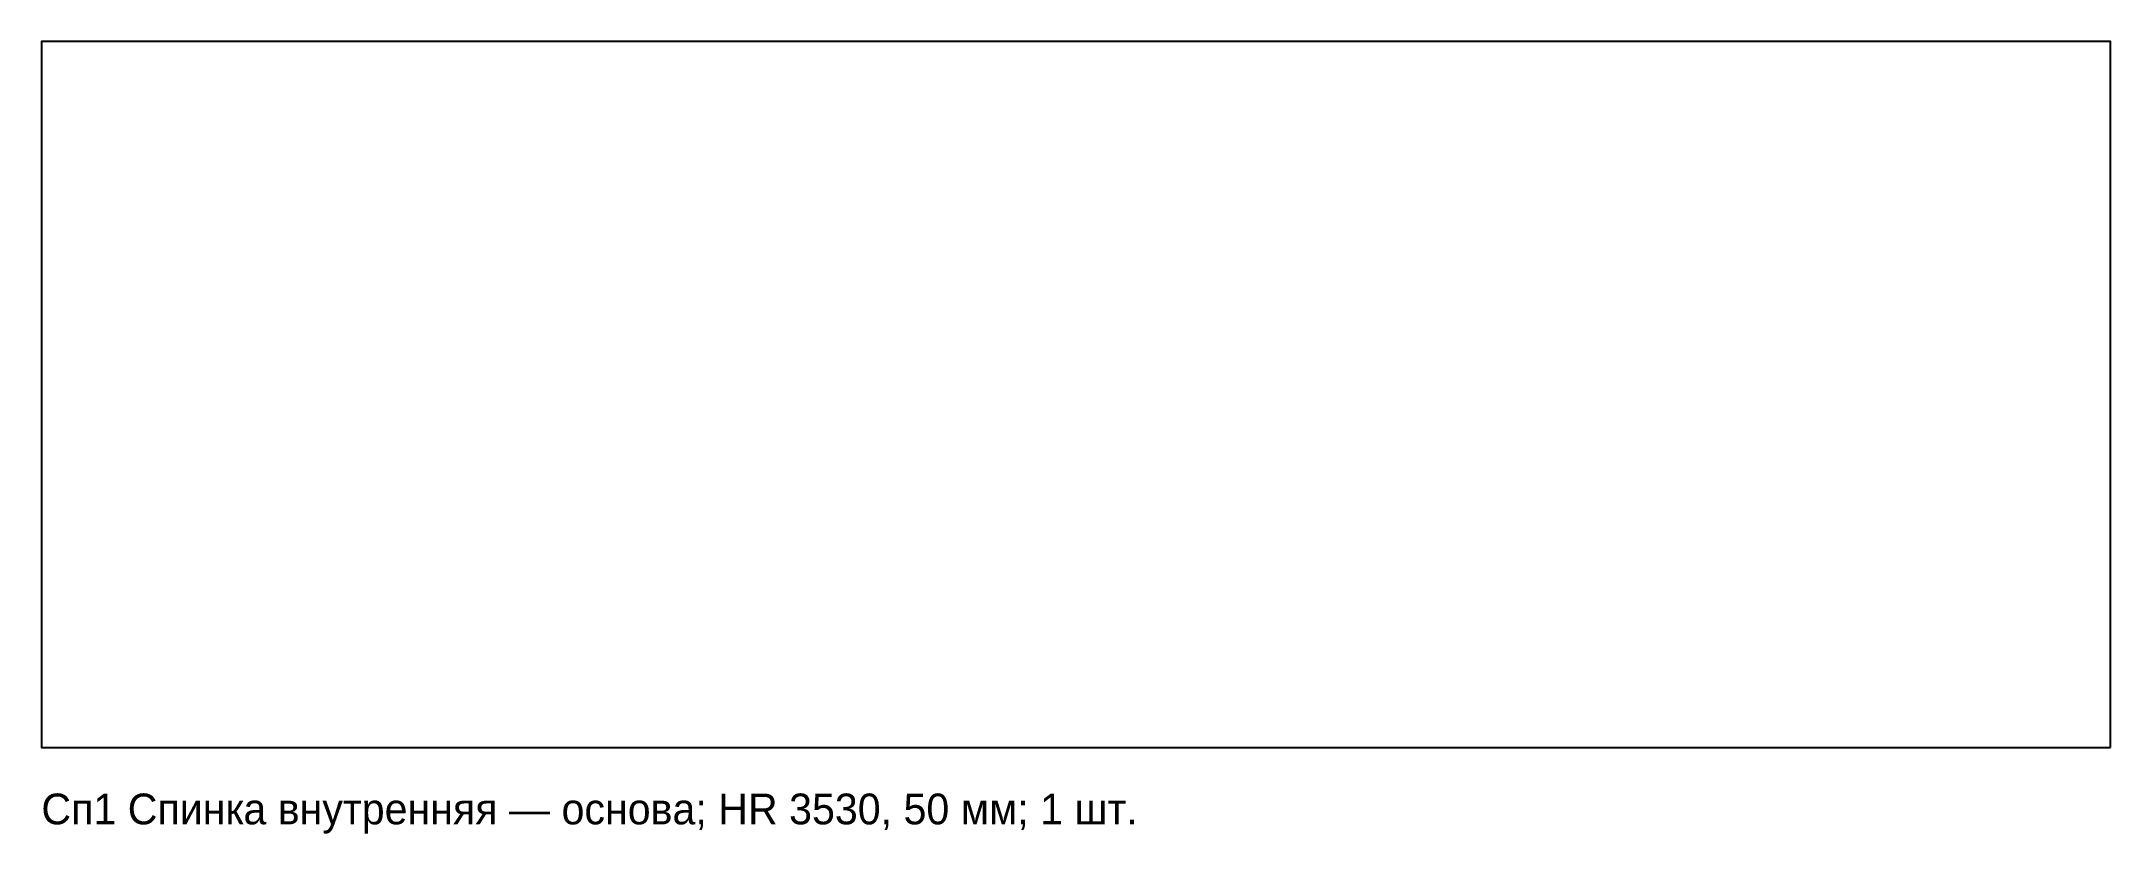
# Model space of a CAD drawing. Header units: millimetres. Extents: x 0 to 672, y -28 to 229.
import ezdxf

# ---------------------------------------------------------------- set-up
doc = ezdxf.new("R2010")
doc.units = ezdxf.units.MM
doc.layers.add('CUT_OUT', color=7, linetype='Continuous')
doc.layers.add('TEXT', color=8, linetype='Continuous')

msp = doc.modelspace()

# ---------------------------------------------------------------- linework, layer by layer
at = {"layer": 'CUT_OUT'}
msp.add_lwpolyline([(672.42, 0), (672.42, 229.49), (0, 229.49), (0, 0), (672.42, 0)], close=True, dxfattribs=at)

# ---------------------------------------------------------------- texts
at = {"layer": 'TEXT'}
msp.add_text('Сп1 Спинка внутренняя — основа; HR 3530, 50 мм; 1 шт.', height=10, dxfattribs=at).set_placement((0, -25))

doc.saveas('drawing.dxf')
